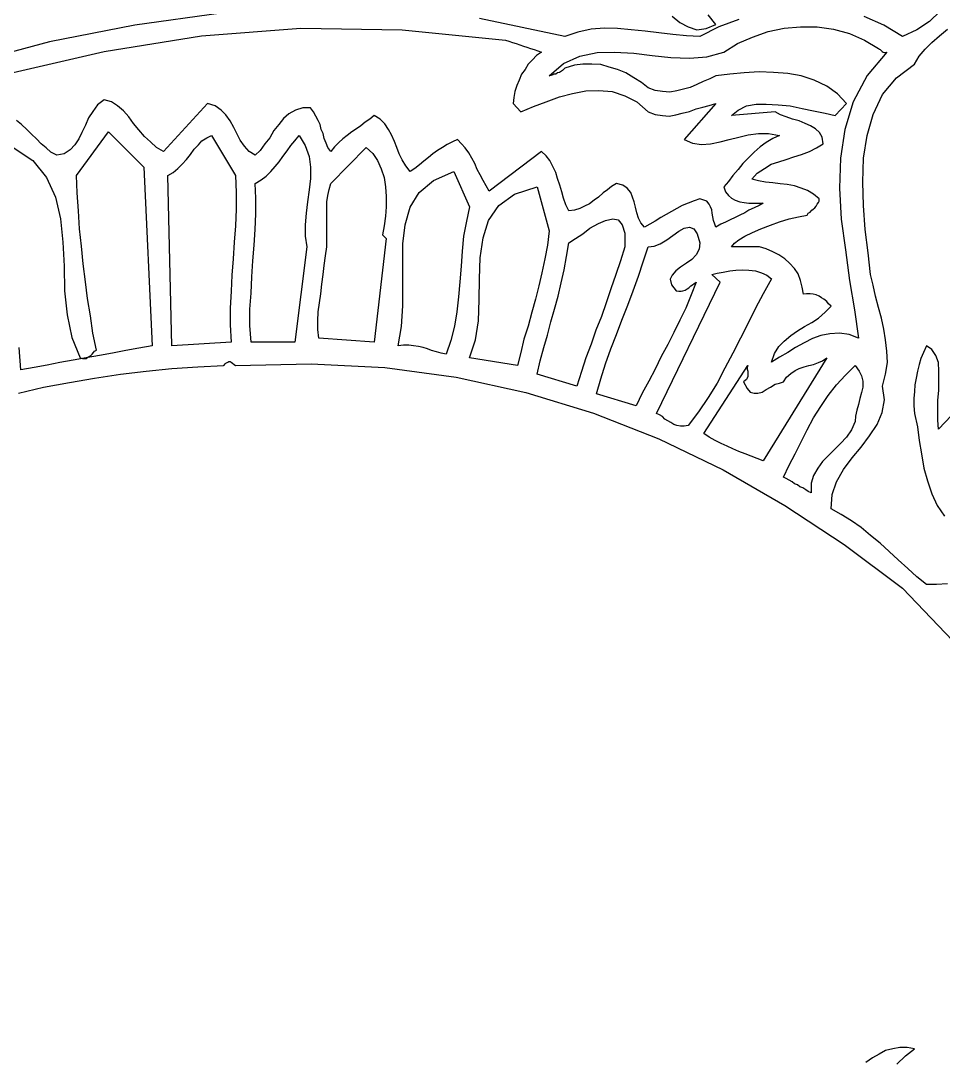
# Model space of a CAD drawing. Extents: x 0.04 to 5.44, y 0.03 to 8.8.
# Drawn here: x 2.377 to 3.915, y 5.223 to 6.959 of the extents above; entities that cross this region are included whole.
import ezdxf

# ---------------------------------------------------------------- set-up
doc = ezdxf.new("R2010")
doc.units = 0
doc.layers.add('1', color=7, linetype='Continuous')

msp = doc.modelspace()

# ---------------------------------------------------------------- linework, layer by layer
at = {"layer": '1'}
for points in [[(2.711, 6.972), (2.567, 6.952), (2.425, 6.924), (2.286, 6.887)], [(3.463, 6.967), (3.476, 6.956), (3.49, 6.949), (3.504, 6.944), (3.52, 6.946), (3.536, 6.953), (3.523, 6.969)], [(3.91, 6.975), (3.892, 6.958), (3.871, 6.944), (3.847, 6.933), (3.816, 6.952), (3.783, 6.966)], [(2.357, 6.871), (2.516, 6.908), (2.678, 6.934), (2.844, 6.947), (3.013, 6.944), (3.185, 6.927), (3.191, 6.925), (3.197, 6.923), (3.203, 6.921), (3.209, 6.919), (3.215, 6.917), (3.221, 6.915), (3.227, 6.913), (3.233, 6.911), (3.239, 6.909), (3.245, 6.907)], [(3.574, 6.961), (3.541, 6.949), (3.509, 6.933), (3.487, 6.934), (3.464, 6.936), (3.441, 6.939), (3.418, 6.942), (3.395, 6.944), (3.372, 6.946), (3.35, 6.947), (3.328, 6.945), (3.306, 6.94), (3.284, 6.933), (3.142, 6.963)], [(3.821, 6.907), (3.788, 6.868), (3.765, 6.824), (3.751, 6.778), (3.744, 6.73), (3.742, 6.68), (3.745, 6.628), (3.752, 6.577), (3.759, 6.526), (3.767, 6.477), (3.774, 6.43), (3.758, 6.436), (3.742, 6.438), (3.726, 6.437), (3.711, 6.434), (3.697, 6.429), (3.683, 6.422), (3.669, 6.414), (3.656, 6.406), (3.642, 6.398), (3.629, 6.39), (3.634, 6.404), (3.641, 6.416), (3.65, 6.425), (3.661, 6.434), (3.672, 6.442), (3.684, 6.449), (3.696, 6.456), (3.707, 6.463), (3.718, 6.473), (3.728, 6.483), (3.724, 6.487), (3.721, 6.491), (3.716, 6.495), (3.712, 6.497), (3.708, 6.5), (3.703, 6.502), (3.698, 6.503), (3.693, 6.504), (3.687, 6.504), (3.682, 6.503), (3.68, 6.515), (3.677, 6.526), (3.673, 6.537), (3.667, 6.546), (3.659, 6.555), (3.651, 6.562), (3.641, 6.569), (3.631, 6.574), (3.62, 6.579), (3.609, 6.582), (3.562, 6.582), (3.567, 6.588), (3.574, 6.594), (3.584, 6.6), (3.597, 6.606), (3.611, 6.612), (3.627, 6.618), (3.642, 6.624), (3.658, 6.629), (3.674, 6.632), (3.688, 6.635), (3.69, 6.638), (3.693, 6.64), (3.696, 6.643), (3.698, 6.645), (3.701, 6.647), (3.703, 6.65), (3.705, 6.653), (3.707, 6.656), (3.708, 6.658), (3.708, 6.662), (3.699, 6.67), (3.689, 6.676), (3.678, 6.68), (3.667, 6.684), (3.655, 6.686), (3.643, 6.687), (3.631, 6.689), (3.619, 6.69), (3.607, 6.692), (3.596, 6.695), (3.605, 6.705), (3.617, 6.713), (3.628, 6.72), (3.641, 6.724), (3.653, 6.728), (3.666, 6.732), (3.679, 6.736), (3.692, 6.741), (3.704, 6.747), (3.715, 6.754), (3.713, 6.765), (3.709, 6.773), (3.702, 6.779), (3.694, 6.784), (3.685, 6.788), (3.675, 6.792), (3.664, 6.795), (3.653, 6.799), (3.644, 6.802), (3.635, 6.807), (3.562, 6.801), (3.573, 6.81), (3.587, 6.817), (3.603, 6.82), (3.62, 6.82), (3.64, 6.819), (3.66, 6.817), (3.68, 6.813), (3.699, 6.809), (3.718, 6.805), (3.735, 6.801), (3.754, 6.821), (3.739, 6.837), (3.721, 6.85), (3.7, 6.86), (3.678, 6.867), (3.656, 6.871), (3.632, 6.873), (3.608, 6.874), (3.583, 6.872), (3.559, 6.87), (3.536, 6.867), (3.526, 6.862), (3.515, 6.858), (3.504, 6.853), (3.493, 6.848), (3.482, 6.845), (3.471, 6.842), (3.459, 6.84), (3.447, 6.841), (3.435, 6.843), (3.423, 6.847), (3.412, 6.856), (3.399, 6.864), (3.386, 6.872), (3.372, 6.878), (3.358, 6.882), (3.344, 6.886), (3.329, 6.887), (3.314, 6.887), (3.3, 6.885), (3.284, 6.88), (3.282, 6.878), (3.28, 6.876), (3.277, 6.874), (3.275, 6.873), (3.272, 6.872), (3.269, 6.87), (3.266, 6.87), (3.264, 6.869), (3.261, 6.868), (3.258, 6.867), (3.282, 6.888), (3.309, 6.9), (3.338, 6.906), (3.367, 6.907), (3.399, 6.905), (3.43, 6.901), (3.461, 6.898), (3.492, 6.897), (3.521, 6.899), (3.549, 6.907), (3.572, 6.921), (3.597, 6.932), (3.623, 6.941), (3.65, 6.947), (3.677, 6.949), (3.705, 6.949), (3.732, 6.945), (3.759, 6.938), (3.784, 6.927), (3.807, 6.913), (3.809, 6.912), (3.81, 6.911), (3.812, 6.909), (3.813, 6.908), (3.815, 6.907), (3.817, 6.906), (3.819, 6.906), (3.821, 6.907)], [(3.922, 6.02), (3.904, 6.019), (3.887, 6.019), (3.871, 6.032), (3.856, 6.046), (3.84, 6.06), (3.825, 6.074), (3.81, 6.088), (3.794, 6.101), (3.778, 6.114), (3.762, 6.125), (3.745, 6.136), (3.728, 6.145), (3.73, 6.169), (3.737, 6.19), (3.749, 6.211), (3.763, 6.23), (3.778, 6.248), (3.792, 6.267), (3.805, 6.286), (3.813, 6.306), (3.817, 6.327), (3.814, 6.35), (3.819, 6.37), (3.822, 6.389), (3.821, 6.408), (3.819, 6.427), (3.816, 6.445), (3.812, 6.463), (3.807, 6.481), (3.802, 6.5), (3.798, 6.518), (3.794, 6.536), (3.79, 6.572), (3.785, 6.611), (3.782, 6.651), (3.781, 6.69), (3.782, 6.73), (3.788, 6.768), (3.798, 6.803), (3.814, 6.836), (3.837, 6.864), (3.867, 6.887), (3.875, 6.9), (3.885, 6.912), (3.896, 6.923), (3.909, 6.934), (3.922, 6.945)], [(3.245, 6.907), (3.237, 6.901), (3.23, 6.894), (3.223, 6.887), (3.218, 6.878), (3.212, 6.87), (3.208, 6.86), (3.204, 6.851), (3.201, 6.841), (3.199, 6.831), (3.198, 6.821), (3.211, 6.807), (3.232, 6.816), (3.253, 6.824), (3.275, 6.832), (3.297, 6.838), (3.319, 6.842), (3.341, 6.843), (3.363, 6.841), (3.384, 6.834), (3.404, 6.824), (3.423, 6.807), (3.435, 6.803), (3.447, 6.801), (3.458, 6.8), (3.469, 6.802), (3.48, 6.805), (3.492, 6.808), (3.503, 6.812), (3.514, 6.815), (3.525, 6.818), (3.536, 6.821), (3.483, 6.761), (3.497, 6.755), (3.512, 6.753), (3.527, 6.754), (3.543, 6.757), (3.558, 6.761), (3.574, 6.765), (3.59, 6.769), (3.607, 6.771), (3.624, 6.771), (3.642, 6.768), (3.631, 6.763), (3.62, 6.756), (3.61, 6.749), (3.6, 6.74), (3.591, 6.731), (3.581, 6.721), (3.573, 6.711), (3.564, 6.701), (3.557, 6.691), (3.549, 6.682), (3.552, 6.674), (3.557, 6.668), (3.562, 6.663), (3.568, 6.66), (3.576, 6.657), (3.583, 6.656), (3.591, 6.655), (3.599, 6.655), (3.608, 6.655), (3.615, 6.655), (3.608, 6.651), (3.6, 6.647), (3.591, 6.643), (3.584, 6.639), (3.576, 6.635), (3.568, 6.631), (3.56, 6.627), (3.552, 6.623), (3.544, 6.62), (3.536, 6.615), (3.534, 6.62), (3.532, 6.626), (3.531, 6.632), (3.53, 6.638), (3.529, 6.644), (3.527, 6.649), (3.525, 6.653), (3.521, 6.658), (3.516, 6.66), (3.509, 6.662), (3.5, 6.659), (3.49, 6.655), (3.48, 6.651), (3.471, 6.646), (3.462, 6.641), (3.453, 6.636), (3.444, 6.631), (3.435, 6.625), (3.426, 6.62), (3.417, 6.615), (3.411, 6.622), (3.407, 6.63), (3.404, 6.639), (3.402, 6.648), (3.4, 6.657), (3.397, 6.665), (3.394, 6.673), (3.388, 6.68), (3.381, 6.685), (3.37, 6.688), (3.362, 6.683), (3.355, 6.677), (3.348, 6.672), (3.34, 6.665), (3.333, 6.66), (3.325, 6.654), (3.317, 6.65), (3.309, 6.646), (3.3, 6.643), (3.291, 6.642), (3.286, 6.652), (3.282, 6.663), (3.279, 6.674), (3.276, 6.685), (3.272, 6.696), (3.269, 6.706), (3.264, 6.716), (3.259, 6.726), (3.253, 6.734), (3.245, 6.741), (3.158, 6.675), (3.153, 6.684), (3.148, 6.693), (3.143, 6.702), (3.138, 6.711), (3.134, 6.721), (3.129, 6.73), (3.124, 6.739), (3.118, 6.747), (3.112, 6.754), (3.105, 6.761), (3.097, 6.757), (3.088, 6.753), (3.08, 6.748), (3.072, 6.743), (3.064, 6.737), (3.057, 6.731), (3.049, 6.725), (3.042, 6.719), (3.034, 6.713), (3.026, 6.708), (3.019, 6.717), (3.013, 6.727), (3.008, 6.737), (3.004, 6.748), (3, 6.758), (2.995, 6.769), (2.99, 6.778), (2.984, 6.787), (2.976, 6.795), (2.966, 6.801), (2.959, 6.795), (2.951, 6.79), (2.944, 6.784), (2.937, 6.779), (2.929, 6.774), (2.921, 6.768), (2.914, 6.762), (2.907, 6.756), (2.9, 6.749), (2.894, 6.741), (2.889, 6.748), (2.886, 6.755), (2.883, 6.763), (2.881, 6.771), (2.878, 6.778), (2.876, 6.786), (2.873, 6.793), (2.869, 6.8), (2.865, 6.807), (2.86, 6.814), (2.847, 6.814), (2.835, 6.81), (2.824, 6.804), (2.815, 6.796), (2.807, 6.786), (2.799, 6.776), (2.792, 6.764), (2.784, 6.754), (2.776, 6.743), (2.768, 6.735), (2.758, 6.741), (2.75, 6.75), (2.743, 6.76), (2.737, 6.771), (2.732, 6.781), (2.726, 6.792), (2.719, 6.802), (2.711, 6.81), (2.701, 6.817), (2.688, 6.821), (2.615, 6.741), (2.603, 6.748), (2.593, 6.757), (2.583, 6.766), (2.574, 6.777), (2.565, 6.788), (2.557, 6.799), (2.548, 6.809), (2.538, 6.817), (2.528, 6.824), (2.516, 6.827), (2.505, 6.819), (2.497, 6.808), (2.49, 6.797), (2.485, 6.785), (2.479, 6.773), (2.474, 6.762), (2.467, 6.752), (2.459, 6.744), (2.449, 6.737), (2.437, 6.735), (2.427, 6.74), (2.419, 6.747), (2.411, 6.754), (2.403, 6.762), (2.395, 6.77), (2.387, 6.778), (2.378, 6.786), (2.37, 6.793)], [(2.364, 6.748), (2.397, 6.726), (2.42, 6.698), (2.435, 6.665), (2.443, 6.629), (2.447, 6.59), (2.449, 6.55), (2.45, 6.509), (2.454, 6.469), (2.462, 6.431), (2.476, 6.397), (2.48, 6.396), (2.483, 6.396), (2.486, 6.396), (2.489, 6.398), (2.491, 6.399), (2.494, 6.401), (2.496, 6.403), (2.498, 6.406), (2.5, 6.408), (2.503, 6.41), (2.497, 6.438), (2.493, 6.467), (2.488, 6.496), (2.485, 6.524), (2.481, 6.554), (2.478, 6.583), (2.475, 6.612), (2.473, 6.642), (2.471, 6.672), (2.47, 6.701), (2.523, 6.774), (2.582, 6.715), (2.596, 6.417)], [(2.735, 6.701), (2.736, 6.673), (2.736, 6.645), (2.735, 6.617), (2.733, 6.59), (2.731, 6.562), (2.729, 6.535), (2.728, 6.508), (2.726, 6.48), (2.726, 6.452), (2.728, 6.423), (2.629, 6.417), (2.622, 6.701), (2.631, 6.706), (2.639, 6.713), (2.646, 6.72), (2.653, 6.728), (2.66, 6.736), (2.666, 6.745), (2.673, 6.752), (2.679, 6.759), (2.687, 6.764), (2.695, 6.768), (2.735, 6.701)], [(2.854, 6.582), (2.834, 6.423), (2.761, 6.423), (2.759, 6.451), (2.759, 6.478), (2.761, 6.505), (2.762, 6.532), (2.764, 6.559), (2.766, 6.585), (2.768, 6.611), (2.769, 6.637), (2.769, 6.663), (2.768, 6.688), (2.778, 6.694), (2.786, 6.7), (2.794, 6.708), (2.801, 6.716), (2.808, 6.724), (2.814, 6.733), (2.821, 6.742), (2.827, 6.751), (2.834, 6.759), (2.841, 6.768), (2.851, 6.751), (2.858, 6.733), (2.86, 6.715), (2.86, 6.696), (2.858, 6.677), (2.855, 6.657), (2.853, 6.638), (2.851, 6.619), (2.851, 6.6), (2.854, 6.582)], [(2.98, 6.602), (2.986, 6.596), (2.966, 6.423), (2.874, 6.43), (2.872, 6.444), (2.872, 6.459), (2.873, 6.474), (2.875, 6.489), (2.877, 6.504), (2.879, 6.52), (2.881, 6.536), (2.883, 6.551), (2.885, 6.567), (2.887, 6.582), (2.887, 6.591), (2.887, 6.6), (2.887, 6.611), (2.887, 6.622), (2.887, 6.634), (2.887, 6.645), (2.887, 6.657), (2.889, 6.668), (2.891, 6.678), (2.894, 6.688), (2.953, 6.748), (2.964, 6.738), (2.972, 6.726), (2.978, 6.712), (2.983, 6.698), (2.985, 6.682), (2.986, 6.666), (2.986, 6.649), (2.985, 6.633), (2.983, 6.617), (2.98, 6.602)], [(3.125, 6.649), (3.12, 6.625), (3.115, 6.6), (3.113, 6.575), (3.111, 6.55), (3.109, 6.524), (3.107, 6.499), (3.104, 6.474), (3.1, 6.45), (3.094, 6.426), (3.086, 6.403), (3.078, 6.405), (3.07, 6.407), (3.062, 6.409), (3.055, 6.412), (3.048, 6.414), (3.04, 6.416), (3.032, 6.417), (3.024, 6.418), (3.015, 6.418), (3.006, 6.417), (3.012, 6.449), (3.014, 6.484), (3.014, 6.519), (3.014, 6.554), (3.014, 6.587), (3.018, 6.619), (3.026, 6.648), (3.041, 6.673), (3.065, 6.693), (3.099, 6.708), (3.125, 6.649)], [(3.258, 6.609), (3.255, 6.585), (3.251, 6.562), (3.246, 6.539), (3.241, 6.517), (3.235, 6.495), (3.229, 6.473), (3.223, 6.45), (3.216, 6.428), (3.211, 6.406), (3.205, 6.384), (3.125, 6.397), (3.135, 6.427), (3.14, 6.459), (3.141, 6.494), (3.142, 6.529), (3.143, 6.564), (3.148, 6.597), (3.157, 6.626), (3.174, 6.651), (3.2, 6.67), (3.238, 6.682), (3.258, 6.609)], [(3.384, 6.582), (3.377, 6.559), (3.369, 6.536), (3.361, 6.512), (3.353, 6.489), (3.345, 6.466), (3.336, 6.443), (3.328, 6.42), (3.319, 6.397), (3.312, 6.374), (3.304, 6.35), (3.238, 6.37), (3.243, 6.392), (3.249, 6.414), (3.255, 6.435), (3.261, 6.457), (3.267, 6.478), (3.273, 6.5), (3.278, 6.522), (3.283, 6.544), (3.287, 6.566), (3.291, 6.589), (3.302, 6.596), (3.314, 6.604), (3.326, 6.613), (3.34, 6.621), (3.352, 6.626), (3.364, 6.629), (3.373, 6.627), (3.38, 6.619), (3.384, 6.605), (3.384, 6.582)], [(3.509, 6.589), (3.508, 6.578), (3.503, 6.569), (3.496, 6.561), (3.487, 6.555), (3.477, 6.548), (3.469, 6.542), (3.463, 6.535), (3.46, 6.528), (3.462, 6.519), (3.47, 6.509), (3.474, 6.508), (3.478, 6.508), (3.481, 6.509), (3.485, 6.51), (3.488, 6.512), (3.491, 6.514), (3.494, 6.517), (3.497, 6.519), (3.5, 6.521), (3.503, 6.523), (3.495, 6.502), (3.486, 6.48), (3.476, 6.46), (3.466, 6.439), (3.456, 6.419), (3.445, 6.399), (3.435, 6.378), (3.424, 6.358), (3.413, 6.338), (3.403, 6.317), (3.337, 6.337), (3.344, 6.362), (3.352, 6.387), (3.361, 6.412), (3.37, 6.436), (3.379, 6.46), (3.389, 6.485), (3.398, 6.509), (3.407, 6.533), (3.415, 6.557), (3.423, 6.582), (3.433, 6.583), (3.443, 6.587), (3.454, 6.594), (3.464, 6.601), (3.474, 6.608), (3.483, 6.613), (3.492, 6.615), (3.499, 6.612), (3.505, 6.604), (3.509, 6.589)], [(3.629, 6.529), (3.615, 6.504), (3.602, 6.48), (3.59, 6.455), (3.577, 6.43), (3.564, 6.405), (3.551, 6.38), (3.538, 6.355), (3.523, 6.331), (3.507, 6.307), (3.49, 6.284), (3.483, 6.283), (3.477, 6.283), (3.471, 6.284), (3.466, 6.286), (3.461, 6.289), (3.456, 6.292), (3.451, 6.295), (3.447, 6.299), (3.442, 6.302), (3.437, 6.304), (3.543, 6.523), (3.529, 6.536), (3.538, 6.538), (3.548, 6.54), (3.559, 6.542), (3.569, 6.543), (3.581, 6.544), (3.591, 6.543), (3.602, 6.542), (3.612, 6.539), (3.621, 6.535), (3.629, 6.529)], [(2.596, 6.417), (2.574, 6.413), (2.552, 6.409), (2.53, 6.405), (2.508, 6.401), (2.486, 6.397), (2.464, 6.393), (2.442, 6.389), (2.421, 6.385), (2.399, 6.381), (2.377, 6.377), (2.374, 6.414)], [(3.929, 6.301), (3.907, 6.278), (3.906, 6.293), (3.906, 6.309), (3.906, 6.326), (3.908, 6.343), (3.908, 6.359), (3.908, 6.375), (3.907, 6.389), (3.903, 6.401), (3.896, 6.411), (3.887, 6.417), (3.882, 6.406), (3.878, 6.396), (3.875, 6.386), (3.872, 6.375), (3.87, 6.363), (3.868, 6.352), (3.867, 6.341), (3.866, 6.329), (3.866, 6.317), (3.867, 6.304), (3.872, 6.282), (3.875, 6.259), (3.879, 6.237), (3.883, 6.213), (3.889, 6.192), (3.896, 6.17), (3.905, 6.151), (3.917, 6.133)], [(2.715, 6.384), (2.716, 6.385), (2.718, 6.387), (2.719, 6.388), (2.721, 6.389), (2.722, 6.39), (2.724, 6.391), (2.726, 6.391), (2.728, 6.39), (2.735, 6.384), (2.861, 6.387), (2.984, 6.381), (3.103, 6.365), (3.219, 6.339), (3.332, 6.305), (3.441, 6.262), (3.548, 6.21), (3.651, 6.151), (3.75, 6.086), (3.847, 6.013), (3.943, 5.913)], [(3.615, 6.225), (3.605, 6.229), (3.595, 6.233), (3.585, 6.237), (3.574, 6.241), (3.564, 6.245), (3.555, 6.25), (3.545, 6.254), (3.535, 6.259), (3.525, 6.265), (3.516, 6.271), (3.589, 6.384), (3.588, 6.381), (3.588, 6.378), (3.589, 6.375), (3.589, 6.372), (3.589, 6.369), (3.589, 6.366), (3.588, 6.363), (3.587, 6.361), (3.585, 6.359), (3.582, 6.357), (3.588, 6.346), (3.593, 6.34), (3.6, 6.338), (3.606, 6.338), (3.613, 6.34), (3.62, 6.344), (3.627, 6.348), (3.635, 6.353), (3.642, 6.355), (3.649, 6.357), (3.654, 6.365), (3.661, 6.371), (3.668, 6.376), (3.675, 6.379), (3.683, 6.382), (3.691, 6.384), (3.699, 6.386), (3.707, 6.389), (3.714, 6.392), (3.721, 6.397), (3.615, 6.225)], [(2.373, 6.338), (2.415, 6.348), (2.458, 6.356), (2.5, 6.363), (2.543, 6.37), (2.586, 6.375), (2.629, 6.379), (2.672, 6.382), (2.715, 6.384)], [(3.768, 6.291), (3.762, 6.277), (3.754, 6.265), (3.744, 6.254), (3.734, 6.244), (3.724, 6.234), (3.714, 6.224), (3.706, 6.213), (3.699, 6.201), (3.695, 6.188), (3.695, 6.172), (3.69, 6.174), (3.686, 6.177), (3.681, 6.18), (3.676, 6.182), (3.672, 6.185), (3.667, 6.187), (3.663, 6.19), (3.658, 6.193), (3.653, 6.196), (3.649, 6.198), (3.658, 6.218), (3.668, 6.237), (3.678, 6.257), (3.688, 6.277), (3.699, 6.297), (3.711, 6.316), (3.723, 6.334), (3.737, 6.352), (3.752, 6.368), (3.768, 6.384), (3.775, 6.375), (3.779, 6.367), (3.781, 6.358), (3.781, 6.348), (3.779, 6.339), (3.776, 6.329), (3.774, 6.319), (3.771, 6.31), (3.769, 6.3), (3.768, 6.291)], [(3.838, 5.219), (3.852, 5.233), (3.867, 5.245), (3.855, 5.247), (3.843, 5.247), (3.831, 5.245), (3.819, 5.242), (3.808, 5.236), (3.797, 5.23), (3.786, 5.222)]]:
    msp.add_lwpolyline(points, dxfattribs=at)

doc.saveas('drawing.dxf')
